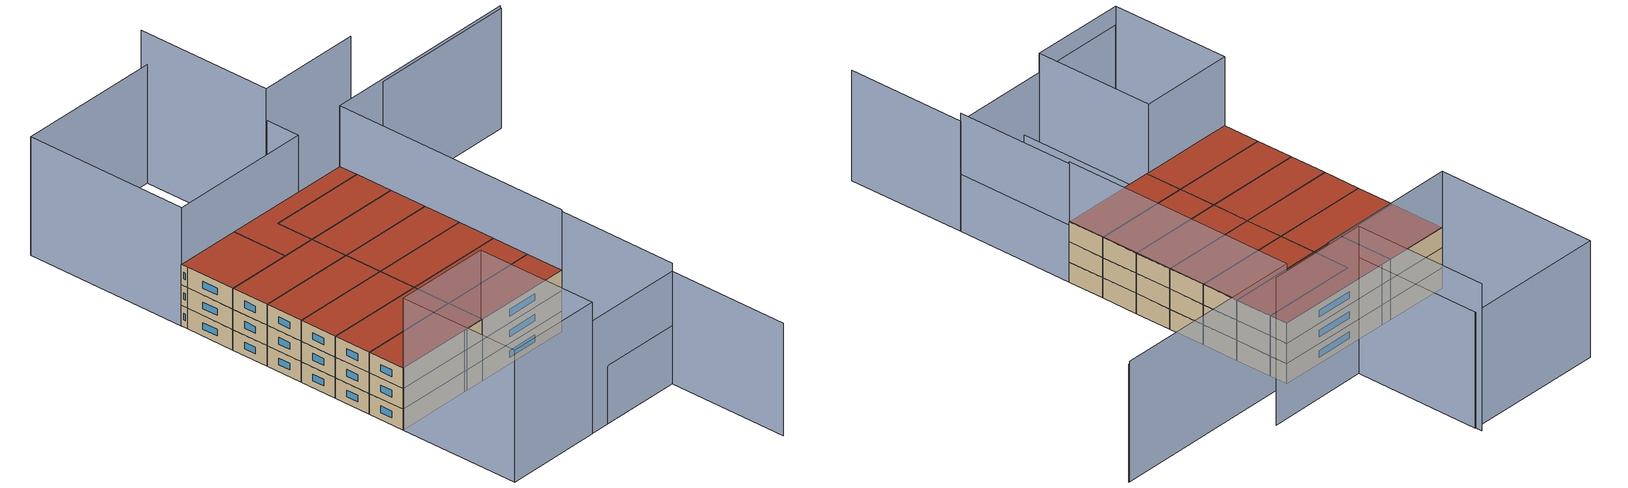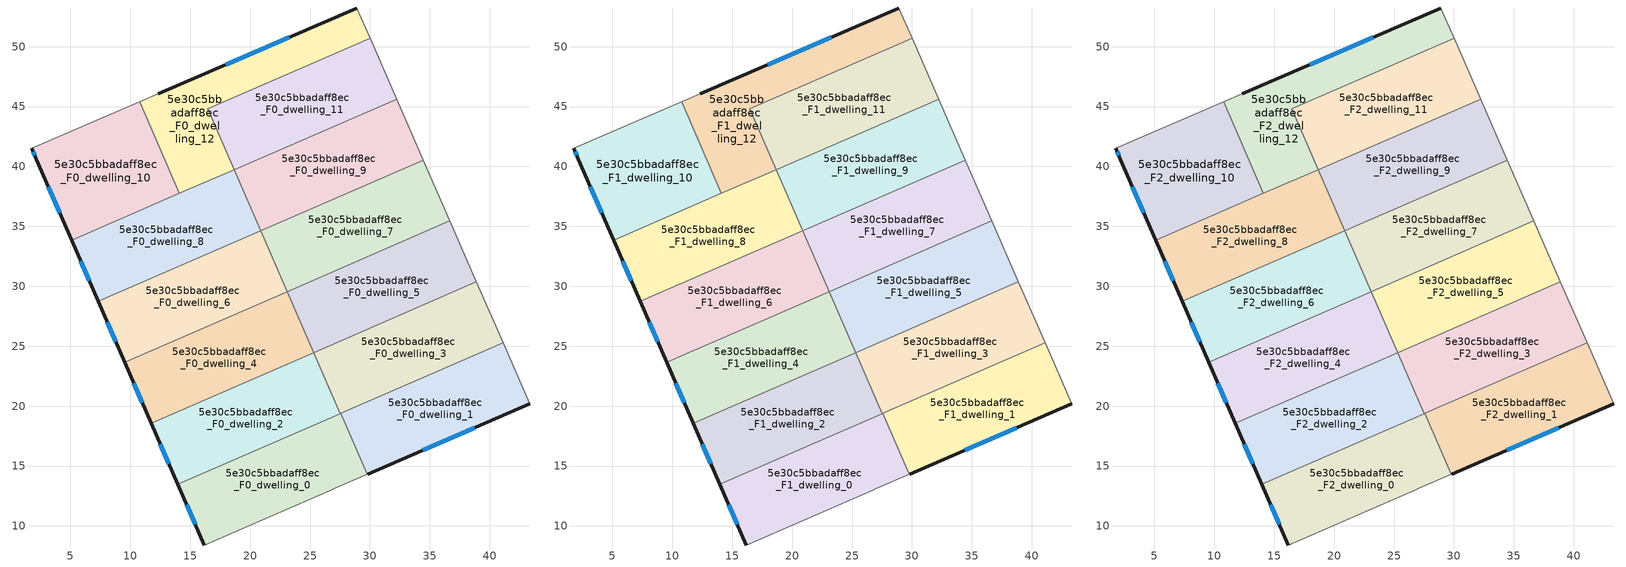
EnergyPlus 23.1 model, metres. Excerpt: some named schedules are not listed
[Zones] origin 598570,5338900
5e30c5bbadaff8ec_F0_dwelling_0
 floor ground (EU_floor_Construction): 27.56,19.39 29.78,14.31 27.05,13.13 26.74,13 16.16,8.41 13.95,13.48 z0
 wall outside (EU_wall_Construction): 13.95,13.48 16.16,8.41 z0:3
 wall adiabatic (EU_wall_Construction): 16.16,8.41 26.74,13 27.05,13.13 29.78,14.31 z0:3
 wall to 5e30c5bbadaff8ec_F0_dwelling_1 (EU_wall_Construction): 29.78,14.31 27.56,19.39 z0:3
 wall to 5e30c5bbadaff8ec_F0_dwelling_2 (EU_wall_Construction): 27.53,19.38 13.95,13.48 z0:3
 wall to 5e30c5bbadaff8ec_F0_dwelling_3 (EU_wall_Construction): 27.56,19.39 27.53,19.38 z0:3
 window (EU_Window_Construction): 14.7,11.75 15.41,10.13 z1.02:1.98
5e30c5bbadaff8ec_F0_dwelling_1
 floor ground (EU_floor_Construction): 41.11,25.29 43.34,20.18 29.8,14.32 29.78,14.31 27.56,19.39 z0
 wall outside (EU_wall_Construction): 29.8,14.32 43.34,20.18 z0:3
 wall adiabatic (EU_wall_Construction): 43.34,20.18 41.11,25.29 / 29.78,14.31 29.8,14.32 z0:3
 wall to 5e30c5bbadaff8ec_F0_dwelling_3 (EU_wall_Construction): 41.11,25.29 27.56,19.39 z0:3
 window (EU_Window_Construction): 34.41,16.31 38.73,18.19 z1.02:1.98
5e30c5bbadaff8ec_F0_dwelling_10
 floor ground (EU_floor_Construction): 10.78,45.39 14.11,37.75 5.1,33.83 2.16,40.6 1.78,41.54 z0
 wall outside (EU_wall_Construction): 1.78,41.54 2.16,40.6 5.1,33.83 z0:3
 wall adiabatic (EU_wall_Construction): 10.78,45.39 1.78,41.54 z0:3
 wall to 5e30c5bbadaff8ec_F0_dwelling_12 (EU_wall_Construction): 14.11,37.75 10.78,45.39 z0:3
 wall to 5e30c5bbadaff8ec_F0_dwelling_8 (EU_wall_Construction): 5.1,33.83 14.11,37.75 z0:3
 window (EU_Window_Construction): 3.16,38.3 4.1,36.14 / 1.91,41.22 2.03,40.92 z1.02:1.98
5e30c5bbadaff8ec_F0_dwelling_11
 floor ground (EU_floor_Construction): 30.01,50.72 32.23,45.63 18.67,39.73 16.45,44.82 z0
 wall to 5e30c5bbadaff8ec_F0_dwelling_12 (EU_wall_Construction): 30.01,50.72 16.45,44.82 18.67,39.73 z0:3
 wall adiabatic (EU_wall_Construction): 32.23,45.63 30.01,50.72 z0:3
 wall to 5e30c5bbadaff8ec_F0_dwelling_9 (EU_wall_Construction): 18.67,39.73 32.23,45.63 z0:3
5e30c5bbadaff8ec_F0_dwelling_12
 floor ground (EU_floor_Construction): 28.92,53.23 30.01,50.72 16.45,44.82 18.67,39.73 14.11,37.75 10.78,45.39 12.32,46.05 z0
 wall outside (EU_wall_Construction): 28.92,53.23 12.32,46.05 z0:3
 wall adiabatic (EU_wall_Construction): 30.01,50.72 28.92,53.23 / 12.32,46.05 10.78,45.39 z0:3
 wall to 5e30c5bbadaff8ec_F0_dwelling_8 (EU_wall_Construction): 14.11,37.75 18.67,39.73 z0:3
 window (EU_Window_Construction): 23.27,50.79 17.97,48.49 z1.02:1.98
5e30c5bbadaff8ec_F0_dwelling_2
 floor ground (EU_floor_Construction): 25.32,24.47 27.53,19.38 13.95,13.48 11.74,18.56 z0
 wall outside (EU_wall_Construction): 11.74,18.56 13.95,13.48 z0:3
 wall to 5e30c5bbadaff8ec_F0_dwelling_3 (EU_wall_Construction): 27.53,19.38 25.32,24.47 z0:3
 wall to 5e30c5bbadaff8ec_F0_dwelling_4 (EU_wall_Construction): 25.32,24.46 11.74,18.56 z0:3
 window (EU_Window_Construction): 12.5,16.83 13.2,15.21 z1.02:1.98
5e30c5bbadaff8ec_F0_dwelling_3
 floor ground (EU_floor_Construction): 38.89,30.37 41.11,25.29 27.53,19.38 25.32,24.47 z0
 wall adiabatic (EU_wall_Construction): 41.11,25.29 38.89,30.37 z0:3
 wall to 5e30c5bbadaff8ec_F0_dwelling_5 (EU_wall_Construction): 38.89,30.37 25.32,24.47 z0:3
5e30c5bbadaff8ec_F0_dwelling_4
 floor ground (EU_floor_Construction): 23.1,29.55 25.32,24.46 11.74,18.56 9.53,23.65 z0
 wall outside (EU_wall_Construction): 9.53,23.65 11.74,18.56 z0:3
 wall to 5e30c5bbadaff8ec_F0_dwelling_5 (EU_wall_Construction): 25.32,24.46 23.1,29.55 z0:3
 wall to 5e30c5bbadaff8ec_F0_dwelling_6 (EU_wall_Construction): 23.1,29.55 9.53,23.65 z0:3
 window (EU_Window_Construction): 10.28,21.92 10.99,20.29 z1.02:1.98
5e30c5bbadaff8ec_F0_dwelling_5
 floor ground (EU_floor_Construction): 36.67,35.45 38.89,30.37 25.32,24.46 23.1,29.55 z0
 wall adiabatic (EU_wall_Construction): 38.89,30.37 36.67,35.45 z0:3
 wall to 5e30c5bbadaff8ec_F0_dwelling_7 (EU_wall_Construction): 36.67,35.45 23.1,29.55 z0:3
5e30c5bbadaff8ec_F0_dwelling_6
 floor ground (EU_floor_Construction): 20.89,34.64 23.1,29.55 9.53,23.65 7.32,28.74 z0
 wall outside (EU_wall_Construction): 7.32,28.74 9.53,23.65 z0:3
 wall to 5e30c5bbadaff8ec_F0_dwelling_7 (EU_wall_Construction): 23.1,29.55 20.89,34.64 z0:3
 wall to 5e30c5bbadaff8ec_F0_dwelling_8 (EU_wall_Construction): 20.88,34.64 7.32,28.74 z0:3
 window (EU_Window_Construction): 8.07,27.01 8.78,25.38 z1.02:1.98
5e30c5bbadaff8ec_F0_dwelling_7
 floor ground (EU_floor_Construction): 34.45,40.54 36.67,35.45 23.1,29.55 20.89,34.64 z0
 wall adiabatic (EU_wall_Construction): 36.67,35.45 34.45,40.54 z0:3
 wall to 5e30c5bbadaff8ec_F0_dwelling_9 (EU_wall_Construction): 34.45,40.54 20.89,34.64 z0:3
5e30c5bbadaff8ec_F0_dwelling_8
 floor ground (EU_floor_Construction): 18.67,39.73 20.88,34.64 7.32,28.74 5.1,33.83 z0
 wall outside (EU_wall_Construction): 5.1,33.83 7.32,28.74 z0:3
 wall to 5e30c5bbadaff8ec_F0_dwelling_9 (EU_wall_Construction): 20.88,34.64 18.67,39.73 z0:3
 window (EU_Window_Construction): 5.86,32.1 6.56,30.47 z1.02:1.98
5e30c5bbadaff8ec_F0_dwelling_9
 floor ground (EU_floor_Construction): 32.23,45.63 34.45,40.54 20.88,34.64 18.67,39.73 z0
 wall adiabatic (EU_wall_Construction): 34.45,40.54 32.23,45.63 z0:3
5e30c5bbadaff8ec_F1_dwelling_0
 floor to 5e30c5bbadaff8ec_F0_dwelling_0 (EU_floor_Construction): 27.56,19.39 29.78,14.31 27.05,13.13 26.74,13 16.16,8.41 13.95,13.48 z3
 wall outside (EU_wall_Construction): 13.95,13.48 16.16,8.41 z3:6
 wall adiabatic (EU_wall_Construction): 16.16,8.41 26.74,13 27.05,13.13 29.78,14.31 z3:6
 wall to 5e30c5bbadaff8ec_F1_dwelling_1 (EU_wall_Construction): 29.78,14.31 27.56,19.39 z3:6
 wall to 5e30c5bbadaff8ec_F1_dwelling_2 (EU_wall_Construction): 27.53,19.38 13.95,13.48 z3:6
 wall to 5e30c5bbadaff8ec_F1_dwelling_3 (EU_wall_Construction): 27.56,19.39 27.53,19.38 z3:6
 window (EU_Window_Construction): 14.7,11.75 15.41,10.13 z4.02:4.98
5e30c5bbadaff8ec_F1_dwelling_1
 floor to 5e30c5bbadaff8ec_F0_dwelling_1 (EU_floor_Construction): 41.11,25.29 43.34,20.18 29.8,14.32 29.78,14.31 27.56,19.39 z3
 wall outside (EU_wall_Construction): 29.8,14.32 43.34,20.18 z3:6
 wall adiabatic (EU_wall_Construction): 43.34,20.18 41.11,25.29 / 29.78,14.31 29.8,14.32 z3:6
 wall to 5e30c5bbadaff8ec_F1_dwelling_3 (EU_wall_Construction): 41.11,25.29 27.56,19.39 z3:6
 window (EU_Window_Construction): 34.41,16.31 38.73,18.19 z4.02:4.98
5e30c5bbadaff8ec_F1_dwelling_10
 floor to 5e30c5bbadaff8ec_F0_dwelling_10 (EU_floor_Construction): 10.78,45.39 14.11,37.75 5.1,33.83 2.16,40.6 1.78,41.54 z3
 wall outside (EU_wall_Construction): 1.78,41.54 2.16,40.6 5.1,33.83 z3:6
 wall adiabatic (EU_wall_Construction): 10.78,45.39 1.78,41.54 z3:6
 wall to 5e30c5bbadaff8ec_F1_dwelling_12 (EU_wall_Construction): 14.11,37.75 10.78,45.39 z3:6
 wall to 5e30c5bbadaff8ec_F1_dwelling_8 (EU_wall_Construction): 5.1,33.83 14.11,37.75 z3:6
 window (EU_Window_Construction): 3.16,38.3 4.1,36.14 / 1.91,41.22 2.03,40.92 z4.02:4.98
5e30c5bbadaff8ec_F1_dwelling_11
 floor to 5e30c5bbadaff8ec_F0_dwelling_11 (EU_floor_Construction): 30.01,50.72 32.23,45.63 18.67,39.73 16.45,44.82 z3
 wall to 5e30c5bbadaff8ec_F1_dwelling_12 (EU_wall_Construction): 30.01,50.72 16.45,44.82 18.67,39.73 z3:6
 wall adiabatic (EU_wall_Construction): 32.23,45.63 30.01,50.72 z3:6
 wall to 5e30c5bbadaff8ec_F1_dwelling_9 (EU_wall_Construction): 18.67,39.73 32.23,45.63 z3:6
5e30c5bbadaff8ec_F1_dwelling_12
 floor to 5e30c5bbadaff8ec_F0_dwelling_12 (EU_floor_Construction): 28.92,53.23 30.01,50.72 16.45,44.82 18.67,39.73 14.11,37.75 10.78,45.39 12.32,46.05 z3
 wall outside (EU_wall_Construction): 28.92,53.23 12.32,46.05 z3:6
 wall adiabatic (EU_wall_Construction): 30.01,50.72 28.92,53.23 / 12.32,46.05 10.78,45.39 z3:6
 wall to 5e30c5bbadaff8ec_F1_dwelling_8 (EU_wall_Construction): 14.11,37.75 18.67,39.73 z3:6
 window (EU_Window_Construction): 23.27,50.79 17.97,48.49 z4.02:4.98
5e30c5bbadaff8ec_F1_dwelling_2
 floor to 5e30c5bbadaff8ec_F0_dwelling_2 (EU_floor_Construction): 25.32,24.47 27.53,19.38 13.95,13.48 11.74,18.56 z3
 wall outside (EU_wall_Construction): 11.74,18.56 13.95,13.48 z3:6
 wall to 5e30c5bbadaff8ec_F1_dwelling_3 (EU_wall_Construction): 27.53,19.38 25.32,24.47 z3:6
 wall to 5e30c5bbadaff8ec_F1_dwelling_4 (EU_wall_Construction): 25.32,24.46 11.74,18.56 z3:6
 window (EU_Window_Construction): 12.5,16.83 13.2,15.21 z4.02:4.98
5e30c5bbadaff8ec_F1_dwelling_3
 floor to 5e30c5bbadaff8ec_F0_dwelling_3 (EU_floor_Construction): 38.89,30.37 41.11,25.29 27.53,19.38 25.32,24.47 z3
 wall adiabatic (EU_wall_Construction): 41.11,25.29 38.89,30.37 z3:6
 wall to 5e30c5bbadaff8ec_F1_dwelling_5 (EU_wall_Construction): 38.89,30.37 25.32,24.47 z3:6
5e30c5bbadaff8ec_F1_dwelling_4
 floor to 5e30c5bbadaff8ec_F0_dwelling_4 (EU_floor_Construction): 23.1,29.55 25.32,24.46 11.74,18.56 9.53,23.65 z3
 wall outside (EU_wall_Construction): 9.53,23.65 11.74,18.56 z3:6
 wall to 5e30c5bbadaff8ec_F1_dwelling_5 (EU_wall_Construction): 25.32,24.46 23.1,29.55 z3:6
 wall to 5e30c5bbadaff8ec_F1_dwelling_6 (EU_wall_Construction): 23.1,29.55 9.53,23.65 z3:6
 window (EU_Window_Construction): 10.28,21.92 10.99,20.29 z4.02:4.98
5e30c5bbadaff8ec_F1_dwelling_5
 floor to 5e30c5bbadaff8ec_F0_dwelling_5 (EU_floor_Construction): 36.67,35.45 38.89,30.37 25.32,24.46 23.1,29.55 z3
 wall adiabatic (EU_wall_Construction): 38.89,30.37 36.67,35.45 z3:6
 wall to 5e30c5bbadaff8ec_F1_dwelling_7 (EU_wall_Construction): 36.67,35.45 23.1,29.55 z3:6
5e30c5bbadaff8ec_F1_dwelling_6
 floor to 5e30c5bbadaff8ec_F0_dwelling_6 (EU_floor_Construction): 20.89,34.64 23.1,29.55 9.53,23.65 7.32,28.74 z3
 wall outside (EU_wall_Construction): 7.32,28.74 9.53,23.65 z3:6
 wall to 5e30c5bbadaff8ec_F1_dwelling_7 (EU_wall_Construction): 23.1,29.55 20.89,34.64 z3:6
 wall to 5e30c5bbadaff8ec_F1_dwelling_8 (EU_wall_Construction): 20.88,34.64 7.32,28.74 z3:6
 window (EU_Window_Construction): 8.07,27.01 8.78,25.38 z4.02:4.98
5e30c5bbadaff8ec_F1_dwelling_7
 floor to 5e30c5bbadaff8ec_F0_dwelling_7 (EU_floor_Construction): 34.45,40.54 36.67,35.45 23.1,29.55 20.89,34.64 z3
 wall adiabatic (EU_wall_Construction): 36.67,35.45 34.45,40.54 z3:6
 wall to 5e30c5bbadaff8ec_F1_dwelling_9 (EU_wall_Construction): 34.45,40.54 20.89,34.64 z3:6
5e30c5bbadaff8ec_F1_dwelling_8
 floor to 5e30c5bbadaff8ec_F0_dwelling_8 (EU_floor_Construction): 18.67,39.73 20.88,34.64 7.32,28.74 5.1,33.83 z3
 wall outside (EU_wall_Construction): 5.1,33.83 7.32,28.74 z3:6
 wall to 5e30c5bbadaff8ec_F1_dwelling_9 (EU_wall_Construction): 20.88,34.64 18.67,39.73 z3:6
 window (EU_Window_Construction): 5.86,32.1 6.56,30.47 z4.02:4.98
5e30c5bbadaff8ec_F1_dwelling_9
 floor to 5e30c5bbadaff8ec_F0_dwelling_9 (EU_floor_Construction): 32.23,45.63 34.45,40.54 20.88,34.64 18.67,39.73 z3
 wall adiabatic (EU_wall_Construction): 34.45,40.54 32.23,45.63 z3:6
5e30c5bbadaff8ec_F2_dwelling_0
 floor to 5e30c5bbadaff8ec_F1_dwelling_0 (EU_floor_Construction): 27.56,19.39 29.78,14.31 27.05,13.13 26.74,13 16.16,8.41 13.95,13.48 z6
 wall outside (EU_wall_Construction): 13.95,13.48 16.16,8.41 z6:9
 wall adiabatic (EU_wall_Construction): 16.16,8.41 26.74,13 27.05,13.13 29.78,14.31 z6:9
 wall to 5e30c5bbadaff8ec_F2_dwelling_1 (EU_wall_Construction): 29.78,14.31 27.56,19.39 z6:9
 wall to 5e30c5bbadaff8ec_F2_dwelling_2 (EU_wall_Construction): 27.53,19.38 13.95,13.48 z6:9
 wall to 5e30c5bbadaff8ec_F2_dwelling_3 (EU_wall_Construction): 27.56,19.39 27.53,19.38 z6:9
 window (EU_Window_Construction): 14.7,11.75 15.41,10.13 z7.02:7.98
 roof outside (EU_roof_Construction): 27.05,13.13 29.78,14.31 27.56,19.39 13.95,13.48 16.16,8.41 26.74,13 z9
5e30c5bbadaff8ec_F2_dwelling_1
 floor to 5e30c5bbadaff8ec_F1_dwelling_1 (EU_floor_Construction): 41.11,25.29 43.34,20.18 29.8,14.32 29.78,14.31 27.56,19.39 z6
 wall outside (EU_wall_Construction): 29.8,14.32 43.34,20.18 z6:9
 wall adiabatic (EU_wall_Construction): 43.34,20.18 41.11,25.29 / 29.78,14.31 29.8,14.32 z6:9
 wall to 5e30c5bbadaff8ec_F2_dwelling_3 (EU_wall_Construction): 41.11,25.29 27.56,19.39 z6:9
 window (EU_Window_Construction): 34.41,16.31 38.73,18.19 z7.02:7.98
 roof outside (EU_roof_Construction): 43.34,20.18 41.11,25.29 27.56,19.39 29.78,14.31 29.8,14.32 z9
5e30c5bbadaff8ec_F2_dwelling_10
 floor to 5e30c5bbadaff8ec_F1_dwelling_10 (EU_floor_Construction): 10.78,45.39 14.11,37.75 5.1,33.83 2.16,40.6 1.78,41.54 z6
 wall outside (EU_wall_Construction): 1.78,41.54 2.16,40.6 5.1,33.83 z6:9
 wall adiabatic (EU_wall_Construction): 10.78,45.39 1.78,41.54 z6:9
 wall to 5e30c5bbadaff8ec_F2_dwelling_12 (EU_wall_Construction): 14.11,37.75 10.78,45.39 z6:9
 wall to 5e30c5bbadaff8ec_F2_dwelling_8 (EU_wall_Construction): 5.1,33.83 14.11,37.75 z6:9
 window (EU_Window_Construction): 3.16,38.3 4.1,36.14 / 1.91,41.22 2.03,40.92 z7.02:7.98
 roof outside (EU_roof_Construction): 14.11,37.75 10.78,45.39 1.78,41.54 2.16,40.6 5.1,33.83 z9
5e30c5bbadaff8ec_F2_dwelling_11
 floor to 5e30c5bbadaff8ec_F1_dwelling_11 (EU_floor_Construction): 30.01,50.72 32.23,45.63 18.67,39.73 16.45,44.82 z6
 wall to 5e30c5bbadaff8ec_F2_dwelling_12 (EU_wall_Construction): 30.01,50.72 16.45,44.82 18.67,39.73 z6:9
 wall adiabatic (EU_wall_Construction): 32.23,45.63 30.01,50.72 z6:9
 wall to 5e30c5bbadaff8ec_F2_dwelling_9 (EU_wall_Construction): 18.67,39.73 32.23,45.63 z6:9
 roof outside (EU_roof_Construction): 32.23,45.63 30.01,50.72 16.45,44.82 18.67,39.73 z9
5e30c5bbadaff8ec_F2_dwelling_12
 floor to 5e30c5bbadaff8ec_F1_dwelling_12 (EU_floor_Construction): 28.92,53.23 30.01,50.72 16.45,44.82 18.67,39.73 14.11,37.75 10.78,45.39 12.32,46.05 z6
 wall outside (EU_wall_Construction): 28.92,53.23 12.32,46.05 z6:9
 wall adiabatic (EU_wall_Construction): 30.01,50.72 28.92,53.23 / 12.32,46.05 10.78,45.39 z6:9
 wall to 5e30c5bbadaff8ec_F2_dwelling_8 (EU_wall_Construction): 14.11,37.75 18.67,39.73 z6:9
 window (EU_Window_Construction): 23.27,50.79 17.97,48.49 z7.02:7.98
 roof outside (EU_roof_Construction): 18.67,39.73 16.45,44.82 30.01,50.72 28.92,53.23 12.32,46.05 10.78,45.39 14.11,37.75 z9
5e30c5bbadaff8ec_F2_dwelling_2
 floor to 5e30c5bbadaff8ec_F1_dwelling_2 (EU_floor_Construction): 25.32,24.47 27.53,19.38 13.95,13.48 11.74,18.56 z6
 wall outside (EU_wall_Construction): 11.74,18.56 13.95,13.48 z6:9
 wall to 5e30c5bbadaff8ec_F2_dwelling_3 (EU_wall_Construction): 27.53,19.38 25.32,24.47 z6:9
 wall to 5e30c5bbadaff8ec_F2_dwelling_4 (EU_wall_Construction): 25.32,24.46 11.74,18.56 z6:9
 window (EU_Window_Construction): 12.5,16.83 13.2,15.21 z7.02:7.98
 roof outside (EU_roof_Construction): 27.53,19.38 25.32,24.47 11.74,18.56 13.95,13.48 z9
5e30c5bbadaff8ec_F2_dwelling_3
 floor to 5e30c5bbadaff8ec_F1_dwelling_3 (EU_floor_Construction): 38.89,30.37 41.11,25.29 27.53,19.38 25.32,24.47 z6
 wall adiabatic (EU_wall_Construction): 41.11,25.29 38.89,30.37 z6:9
 wall to 5e30c5bbadaff8ec_F2_dwelling_5 (EU_wall_Construction): 38.89,30.37 25.32,24.47 z6:9
 roof outside (EU_roof_Construction): 41.11,25.29 38.89,30.37 25.32,24.47 27.53,19.38 z9
5e30c5bbadaff8ec_F2_dwelling_4
 floor to 5e30c5bbadaff8ec_F1_dwelling_4 (EU_floor_Construction): 23.1,29.55 25.32,24.46 11.74,18.56 9.53,23.65 z6
 wall outside (EU_wall_Construction): 9.53,23.65 11.74,18.56 z6:9
 wall to 5e30c5bbadaff8ec_F2_dwelling_5 (EU_wall_Construction): 25.32,24.46 23.1,29.55 z6:9
 wall to 5e30c5bbadaff8ec_F2_dwelling_6 (EU_wall_Construction): 23.1,29.55 9.53,23.65 z6:9
 window (EU_Window_Construction): 10.28,21.92 10.99,20.29 z7.02:7.98
 roof outside (EU_roof_Construction): 25.32,24.46 23.1,29.55 9.53,23.65 11.74,18.56 z9
5e30c5bbadaff8ec_F2_dwelling_5
 floor to 5e30c5bbadaff8ec_F1_dwelling_5 (EU_floor_Construction): 36.67,35.45 38.89,30.37 25.32,24.46 23.1,29.55 z6
 wall adiabatic (EU_wall_Construction): 38.89,30.37 36.67,35.45 z6:9
 wall to 5e30c5bbadaff8ec_F2_dwelling_7 (EU_wall_Construction): 36.67,35.45 23.1,29.55 z6:9
 roof outside (EU_roof_Construction): 38.89,30.37 36.67,35.45 23.1,29.55 25.32,24.46 z9
5e30c5bbadaff8ec_F2_dwelling_6
 floor to 5e30c5bbadaff8ec_F1_dwelling_6 (EU_floor_Construction): 20.89,34.64 23.1,29.55 9.53,23.65 7.32,28.74 z6
 wall outside (EU_wall_Construction): 7.32,28.74 9.53,23.65 z6:9
 wall to 5e30c5bbadaff8ec_F2_dwelling_7 (EU_wall_Construction): 23.1,29.55 20.89,34.64 z6:9
 wall to 5e30c5bbadaff8ec_F2_dwelling_8 (EU_wall_Construction): 20.88,34.64 7.32,28.74 z6:9
 window (EU_Window_Construction): 8.07,27.01 8.78,25.38 z7.02:7.98
 roof outside (EU_roof_Construction): 23.1,29.55 20.89,34.64 7.32,28.74 9.53,23.65 z9
5e30c5bbadaff8ec_F2_dwelling_7
 floor to 5e30c5bbadaff8ec_F1_dwelling_7 (EU_floor_Construction): 34.45,40.54 36.67,35.45 23.1,29.55 20.89,34.64 z6
 wall adiabatic (EU_wall_Construction): 36.67,35.45 34.45,40.54 z6:9
 wall to 5e30c5bbadaff8ec_F2_dwelling_9 (EU_wall_Construction): 34.45,40.54 20.89,34.64 z6:9
 roof outside (EU_roof_Construction): 36.67,35.45 34.45,40.54 20.89,34.64 23.1,29.55 z9
5e30c5bbadaff8ec_F2_dwelling_8
 floor to 5e30c5bbadaff8ec_F1_dwelling_8 (EU_floor_Construction): 18.67,39.73 20.88,34.64 7.32,28.74 5.1,33.83 z6
 wall outside (EU_wall_Construction): 5.1,33.83 7.32,28.74 z6:9
 wall to 5e30c5bbadaff8ec_F2_dwelling_9 (EU_wall_Construction): 20.88,34.64 18.67,39.73 z6:9
 window (EU_Window_Construction): 5.86,32.1 6.56,30.47 z7.02:7.98
 roof outside (EU_roof_Construction): 20.88,34.64 18.67,39.73 5.1,33.83 7.32,28.74 z9
5e30c5bbadaff8ec_F2_dwelling_9
 floor to 5e30c5bbadaff8ec_F1_dwelling_9 (EU_floor_Construction): 32.23,45.63 34.45,40.54 20.88,34.64 18.67,39.73 z6
 wall adiabatic (EU_wall_Construction): 34.45,40.54 32.23,45.63 z6:9
 roof outside (EU_roof_Construction): 34.45,40.54 32.23,45.63 18.67,39.73 20.88,34.64 z9
shading: 23.45,-8.11 50.54,3.69 / 50.54,3.69 57.75,-12.85 z0:16.4; 23.4,-8.16 16.16,8.41 / 16.16,8.41 29.51,14.25 / 29.51,14.25 36.75,-2.32 / 36.75,-2.32 23.4,-8.16 z0:19.2; 50.55,3.66 39.47,-1.15 / 39.47,-1.15 32.29,15.4 / 32.29,15.4 43.36,20.2 / 43.36,20.2 50.55,3.66 z0:8.5; 50.54,3.65 43.34,20.18 z0:17.6; 43.31,20.14 28.92,53.23 / 28.92,53.23 56.45,65.2 z0:17.9; 1.74,41.46 -8.02,63.99 / -8.02,63.99 12.04,72.69 / 12.04,72.69 21.81,50.15 / 21.81,50.15 1.74,41.46 z0:17.3; 34.26,61.25 19.74,54.92 / 19.74,54.92 11.6,73.57 z0:21.9; 56.61,65.24 36.36,56.41 z0:17.5
[Building]
EU S2 Campaign: North Axis=0; Terrain=City; Solar Distribution=FullExterior
[Site:Location]
Vienna: Latitude=48; Longitude=16.5; Time Zone=1; Elevation=183
[SizingPeriod:WeatherFileDays]
AnnualSizingPeriod: Begin Month=1; Begin Day of Month=1; End Month=12; End Day of Month=31; Day of Week for Start Day=Monday; Use Weather File Daylight Saving Period=No; Use Weather File Rain and Snow Indicators=No
[MATERIAL]
EU_InternalMass_Material: Roughness=MediumRough; Thickness=0.1; Conductivity=1; Density=1800; Specific Heat=900; Thermal Absorptance=0.9; Solar Absorptance=0.7; Visible Absorptance=0.7
[MATERIAL:NOMASS] Roughness=MediumRough; Thermal Absorptance=0.9; Solar Absorptance=0.7; Visible Absorptance=0.7
Name | Thermal Resistance
EU_wall_NoMass | 0.942466
EU_roof_NoMass | 0.551687
EU_floor_NoMass | 0.66527
[WINDOWMATERIAL:SIMPLEGLAZINGSYSTEM]
EU_Window_SimpleGlazing: UFactor=2.03367; Solar Heat Gain Coefficient=0.65; Visible Transmittance=0.65
[CONSTRUCTION]
EU_wall_Construction: EU_wall_NoMass
EU_roof_Construction: EU_roof_NoMass
EU_floor_Construction: EU_floor_NoMass
EU_Window_Construction: EU_Window_SimpleGlazing
EU_InternalMass_Construction: EU_InternalMass_Material
[ZONE] Type=1; Multiplier=1; Ceiling Height=autocalculate; Floor Area=autocalculate; Part of Total Floor Area=Yes
Name | Volume
5e30c5bbadaff8ec_F0_dwelling_0; 5e30c5bbadaff8ec_F1_dwelling_0; 5e30c5bbadaff8ec_F2_dwelling_0 | 246.381
5e30c5bbadaff8ec_F0_dwelling_1; 5e30c5bbadaff8ec_F1_dwelling_1; 5e30c5bbadaff8ec_F2_dwelling_1 | 246.375
5e30c5bbadaff8ec_F0_dwelling_10; 5e30c5bbadaff8ec_F1_dwelling_10; 5e30c5bbadaff8ec_F2_dwelling_10; 5e30c5bbadaff8ec_F0_dwelling_11; 5e30c5bbadaff8ec_F1_dwelling_11; 5e30c5bbadaff8ec_F2_dwelling_11 | 246.351
5e30c5bbadaff8ec_F0_dwelling_12; 5e30c5bbadaff8ec_F1_dwelling_12; 5e30c5bbadaff8ec_F2_dwelling_12 | 246.34
5e30c5bbadaff8ec_F0_dwelling_2; 5e30c5bbadaff8ec_F1_dwelling_2; 5e30c5bbadaff8ec_F2_dwelling_2 | 246.337
5e30c5bbadaff8ec_F0_dwelling_3; 5e30c5bbadaff8ec_F1_dwelling_3; 5e30c5bbadaff8ec_F2_dwelling_3 | 246.366
5e30c5bbadaff8ec_F0_dwelling_4; 5e30c5bbadaff8ec_F1_dwelling_4; 5e30c5bbadaff8ec_F2_dwelling_4 | 246.361
5e30c5bbadaff8ec_F0_dwelling_5; 5e30c5bbadaff8ec_F1_dwelling_5; 5e30c5bbadaff8ec_F2_dwelling_5 | 246.349
5e30c5bbadaff8ec_F0_dwelling_6; 5e30c5bbadaff8ec_F1_dwelling_6; 5e30c5bbadaff8ec_F2_dwelling_6; 5e30c5bbadaff8ec_F0_dwelling_9; 5e30c5bbadaff8ec_F1_dwelling_9; 5e30c5bbadaff8ec_F2_dwelling_9 | 246.368
5e30c5bbadaff8ec_F0_dwelling_7; 5e30c5bbadaff8ec_F1_dwelling_7; 5e30c5bbadaff8ec_F2_dwelling_7 | 246.397
5e30c5bbadaff8ec_F0_dwelling_8; 5e30c5bbadaff8ec_F1_dwelling_8; 5e30c5bbadaff8ec_F2_dwelling_8 | 246.357
[INTERNALMASS] Construction=EU_InternalMass_Construction
Name | Zone or ZoneList | Surface Area
5e30c5bbadaff8ec_F0_dwelling_0_EU_InternalMass | 5e30c5bbadaff8ec_F0_dwelling_0 | 82.1274
5e30c5bbadaff8ec_F0_dwelling_1_EU_InternalMass | 5e30c5bbadaff8ec_F0_dwelling_1 | 82.1252
5e30c5bbadaff8ec_F0_dwelling_2_EU_InternalMass | 5e30c5bbadaff8ec_F0_dwelling_2 | 82.1117
5e30c5bbadaff8ec_F0_dwelling_3_EU_InternalMass | 5e30c5bbadaff8ec_F0_dwelling_3 | 82.1206
5e30c5bbadaff8ec_F0_dwelling_4_EU_InternalMass | 5e30c5bbadaff8ec_F0_dwelling_4 | 82.1193
5e30c5bbadaff8ec_F0_dwelling_5_EU_InternalMass | 5e30c5bbadaff8ec_F0_dwelling_5 | 82.1149
5e30c5bbadaff8ec_F0_dwelling_6_EU_InternalMass | 5e30c5bbadaff8ec_F0_dwelling_6 | 82.1216
5e30c5bbadaff8ec_F0_dwelling_7_EU_InternalMass | 5e30c5bbadaff8ec_F0_dwelling_7 | 82.1331
5e30c5bbadaff8ec_F0_dwelling_8_EU_InternalMass | 5e30c5bbadaff8ec_F0_dwelling_8 | 82.1183
5e30c5bbadaff8ec_F0_dwelling_9_EU_InternalMass | 5e30c5bbadaff8ec_F0_dwelling_9 | 82.1218
5e30c5bbadaff8ec_F0_dwelling_10_EU_InternalMass | 5e30c5bbadaff8ec_F0_dwelling_10 | 82.1158
5e30c5bbadaff8ec_F0_dwelling_11_EU_InternalMass | 5e30c5bbadaff8ec_F0_dwelling_11 | 82.1183
5e30c5bbadaff8ec_F0_dwelling_12_EU_InternalMass | 5e30c5bbadaff8ec_F0_dwelling_12 | 82.1138
5e30c5bbadaff8ec_F1_dwelling_0_EU_InternalMass | 5e30c5bbadaff8ec_F1_dwelling_0 | 82.1274
5e30c5bbadaff8ec_F1_dwelling_1_EU_InternalMass | 5e30c5bbadaff8ec_F1_dwelling_1 | 82.1252
5e30c5bbadaff8ec_F1_dwelling_2_EU_InternalMass | 5e30c5bbadaff8ec_F1_dwelling_2 | 82.1117
5e30c5bbadaff8ec_F1_dwelling_3_EU_InternalMass | 5e30c5bbadaff8ec_F1_dwelling_3 | 82.1206
5e30c5bbadaff8ec_F1_dwelling_4_EU_InternalMass | 5e30c5bbadaff8ec_F1_dwelling_4 | 82.1193
5e30c5bbadaff8ec_F1_dwelling_5_EU_InternalMass | 5e30c5bbadaff8ec_F1_dwelling_5 | 82.1149
5e30c5bbadaff8ec_F1_dwelling_6_EU_InternalMass | 5e30c5bbadaff8ec_F1_dwelling_6 | 82.1216
5e30c5bbadaff8ec_F1_dwelling_7_EU_InternalMass | 5e30c5bbadaff8ec_F1_dwelling_7 | 82.1331
5e30c5bbadaff8ec_F1_dwelling_8_EU_InternalMass | 5e30c5bbadaff8ec_F1_dwelling_8 | 82.1183
5e30c5bbadaff8ec_F1_dwelling_9_EU_InternalMass | 5e30c5bbadaff8ec_F1_dwelling_9 | 82.1218
5e30c5bbadaff8ec_F1_dwelling_10_EU_InternalMass | 5e30c5bbadaff8ec_F1_dwelling_10 | 82.1158
5e30c5bbadaff8ec_F1_dwelling_11_EU_InternalMass | 5e30c5bbadaff8ec_F1_dwelling_11 | 82.1183
5e30c5bbadaff8ec_F1_dwelling_12_EU_InternalMass | 5e30c5bbadaff8ec_F1_dwelling_12 | 82.1138
5e30c5bbadaff8ec_F2_dwelling_0_EU_InternalMass | 5e30c5bbadaff8ec_F2_dwelling_0 | 82.1274
5e30c5bbadaff8ec_F2_dwelling_1_EU_InternalMass | 5e30c5bbadaff8ec_F2_dwelling_1 | 82.1252
5e30c5bbadaff8ec_F2_dwelling_2_EU_InternalMass | 5e30c5bbadaff8ec_F2_dwelling_2 | 82.1117
5e30c5bbadaff8ec_F2_dwelling_3_EU_InternalMass | 5e30c5bbadaff8ec_F2_dwelling_3 | 82.1206
5e30c5bbadaff8ec_F2_dwelling_4_EU_InternalMass | 5e30c5bbadaff8ec_F2_dwelling_4 | 82.1193
5e30c5bbadaff8ec_F2_dwelling_5_EU_InternalMass | 5e30c5bbadaff8ec_F2_dwelling_5 | 82.1149
5e30c5bbadaff8ec_F2_dwelling_6_EU_InternalMass | 5e30c5bbadaff8ec_F2_dwelling_6 | 82.1216
5e30c5bbadaff8ec_F2_dwelling_7_EU_InternalMass | 5e30c5bbadaff8ec_F2_dwelling_7 | 82.1331
5e30c5bbadaff8ec_F2_dwelling_8_EU_InternalMass | 5e30c5bbadaff8ec_F2_dwelling_8 | 82.1183
5e30c5bbadaff8ec_F2_dwelling_9_EU_InternalMass | 5e30c5bbadaff8ec_F2_dwelling_9 | 82.1218
5e30c5bbadaff8ec_F2_dwelling_10_EU_InternalMass | 5e30c5bbadaff8ec_F2_dwelling_10 | 82.1158
5e30c5bbadaff8ec_F2_dwelling_11_EU_InternalMass | 5e30c5bbadaff8ec_F2_dwelling_11 | 82.1183
5e30c5bbadaff8ec_F2_dwelling_12_EU_InternalMass | 5e30c5bbadaff8ec_F2_dwelling_12 | 82.1138
[OTHEREQUIPMENT] Fuel Type=Electricity; Design Level Calculation Method=Watts/Area; Power per Zone Floor Area=1; Fraction Latent=0; Fraction Radiant=0; Fraction Lost=0; Carbon Dioxide Generation Rate=0; EndUse Subcategory=EU_Step8_InternalGains
Name | Zone or ZoneList or Space or SpaceList | Schedule
EU_Step8_InternalGain_5e30c5bbadaff8ec_F0_dwelling_0_f000 | 5e30c5bbadaff8ec_F0_dwelling_0 | EU_Step8_GainSchedule_5e30c5bbadaff8ec_F0_dwelling_0_f000
EU_Step8_InternalGain_5e30c5bbadaff8ec_F0_dwelling_1_f000 | 5e30c5bbadaff8ec_F0_dwelling_1 | EU_Step8_GainSchedule_5e30c5bbadaff8ec_F0_dwelling_1_f000
EU_Step8_InternalGain_5e30c5bbadaff8ec_F0_dwelling_2_f000 | 5e30c5bbadaff8ec_F0_dwelling_2 | EU_Step8_GainSchedule_5e30c5bbadaff8ec_F0_dwelling_2_f000
EU_Step8_InternalGain_5e30c5bbadaff8ec_F0_dwelling_3_f000 | 5e30c5bbadaff8ec_F0_dwelling_3 | EU_Step8_GainSchedule_5e30c5bbadaff8ec_F0_dwelling_3_f000
EU_Step8_InternalGain_5e30c5bbadaff8ec_F0_dwelling_4_f000 | 5e30c5bbadaff8ec_F0_dwelling_4 | EU_Step8_GainSchedule_5e30c5bbadaff8ec_F0_dwelling_4_f000
EU_Step8_InternalGain_5e30c5bbadaff8ec_F0_dwelling_5_f000 | 5e30c5bbadaff8ec_F0_dwelling_5 | EU_Step8_GainSchedule_5e30c5bbadaff8ec_F0_dwelling_5_f000
EU_Step8_InternalGain_5e30c5bbadaff8ec_F0_dwelling_6_f000 | 5e30c5bbadaff8ec_F0_dwelling_6 | EU_Step8_GainSchedule_5e30c5bbadaff8ec_F0_dwelling_6_f000
EU_Step8_InternalGain_5e30c5bbadaff8ec_F0_dwelling_7_f000 | 5e30c5bbadaff8ec_F0_dwelling_7 | EU_Step8_GainSchedule_5e30c5bbadaff8ec_F0_dwelling_7_f000
EU_Step8_InternalGain_5e30c5bbadaff8ec_F0_dwelling_8_f000 | 5e30c5bbadaff8ec_F0_dwelling_8 | EU_Step8_GainSchedule_5e30c5bbadaff8ec_F0_dwelling_8_f000
EU_Step8_InternalGain_5e30c5bbadaff8ec_F0_dwelling_9_f000 | 5e30c5bbadaff8ec_F0_dwelling_9 | EU_Step8_GainSchedule_5e30c5bbadaff8ec_F0_dwelling_9_f000
EU_Step8_InternalGain_5e30c5bbadaff8ec_F0_dwelling_10_f000 | 5e30c5bbadaff8ec_F0_dwelling_10 | EU_Step8_GainSchedule_5e30c5bbadaff8ec_F0_dwelling_10_f000
EU_Step8_InternalGain_5e30c5bbadaff8ec_F0_dwelling_11_f000 | 5e30c5bbadaff8ec_F0_dwelling_11 | EU_Step8_GainSchedule_5e30c5bbadaff8ec_F0_dwelling_11_f000
EU_Step8_InternalGain_5e30c5bbadaff8ec_F0_dwelling_12_f000 | 5e30c5bbadaff8ec_F0_dwelling_12 | EU_Step8_GainSchedule_5e30c5bbadaff8ec_F0_dwelling_12_f000
EU_Step8_InternalGain_5e30c5bbadaff8ec_F1_dwelling_0_f000 | 5e30c5bbadaff8ec_F1_dwelling_0 | EU_Step8_GainSchedule_5e30c5bbadaff8ec_F1_dwelling_0_f000
EU_Step8_InternalGain_5e30c5bbadaff8ec_F1_dwelling_1_f000 | 5e30c5bbadaff8ec_F1_dwelling_1 | EU_Step8_GainSchedule_5e30c5bbadaff8ec_F1_dwelling_1_f000
EU_Step8_InternalGain_5e30c5bbadaff8ec_F1_dwelling_2_f000 | 5e30c5bbadaff8ec_F1_dwelling_2 | EU_Step8_GainSchedule_5e30c5bbadaff8ec_F1_dwelling_2_f000
EU_Step8_InternalGain_5e30c5bbadaff8ec_F1_dwelling_3_f000 | 5e30c5bbadaff8ec_F1_dwelling_3 | EU_Step8_GainSchedule_5e30c5bbadaff8ec_F1_dwelling_3_f000
EU_Step8_InternalGain_5e30c5bbadaff8ec_F1_dwelling_4_f000 | 5e30c5bbadaff8ec_F1_dwelling_4 | EU_Step8_GainSchedule_5e30c5bbadaff8ec_F1_dwelling_4_f000
EU_Step8_InternalGain_5e30c5bbadaff8ec_F1_dwelling_5_f000 | 5e30c5bbadaff8ec_F1_dwelling_5 | EU_Step8_GainSchedule_5e30c5bbadaff8ec_F1_dwelling_5_f000
EU_Step8_InternalGain_5e30c5bbadaff8ec_F1_dwelling_6_f000 | 5e30c5bbadaff8ec_F1_dwelling_6 | EU_Step8_GainSchedule_5e30c5bbadaff8ec_F1_dwelling_6_f000
EU_Step8_InternalGain_5e30c5bbadaff8ec_F1_dwelling_7_f000 | 5e30c5bbadaff8ec_F1_dwelling_7 | EU_Step8_GainSchedule_5e30c5bbadaff8ec_F1_dwelling_7_f000
EU_Step8_InternalGain_5e30c5bbadaff8ec_F1_dwelling_8_f000 | 5e30c5bbadaff8ec_F1_dwelling_8 | EU_Step8_GainSchedule_5e30c5bbadaff8ec_F1_dwelling_8_f000
EU_Step8_InternalGain_5e30c5bbadaff8ec_F1_dwelling_9_f000 | 5e30c5bbadaff8ec_F1_dwelling_9 | EU_Step8_GainSchedule_5e30c5bbadaff8ec_F1_dwelling_9_f000
EU_Step8_InternalGain_5e30c5bbadaff8ec_F1_dwelling_10_f000 | 5e30c5bbadaff8ec_F1_dwelling_10 | EU_Step8_GainSchedule_5e30c5bbadaff8ec_F1_dwelling_10_f000
EU_Step8_InternalGain_5e30c5bbadaff8ec_F1_dwelling_11_f000 | 5e30c5bbadaff8ec_F1_dwelling_11 | EU_Step8_GainSchedule_5e30c5bbadaff8ec_F1_dwelling_11_f000
EU_Step8_InternalGain_5e30c5bbadaff8ec_F1_dwelling_12_f000 | 5e30c5bbadaff8ec_F1_dwelling_12 | EU_Step8_GainSchedule_5e30c5bbadaff8ec_F1_dwelling_12_f000
EU_Step8_InternalGain_5e30c5bbadaff8ec_F2_dwelling_0_f000 | 5e30c5bbadaff8ec_F2_dwelling_0 | EU_Step8_GainSchedule_5e30c5bbadaff8ec_F2_dwelling_0_f000
EU_Step8_InternalGain_5e30c5bbadaff8ec_F2_dwelling_1_f000 | 5e30c5bbadaff8ec_F2_dwelling_1 | EU_Step8_GainSchedule_5e30c5bbadaff8ec_F2_dwelling_1_f000
EU_Step8_InternalGain_5e30c5bbadaff8ec_F2_dwelling_2_f000 | 5e30c5bbadaff8ec_F2_dwelling_2 | EU_Step8_GainSchedule_5e30c5bbadaff8ec_F2_dwelling_2_f000
EU_Step8_InternalGain_5e30c5bbadaff8ec_F2_dwelling_3_f000 | 5e30c5bbadaff8ec_F2_dwelling_3 | EU_Step8_GainSchedule_5e30c5bbadaff8ec_F2_dwelling_3_f000
EU_Step8_InternalGain_5e30c5bbadaff8ec_F2_dwelling_4_f000 | 5e30c5bbadaff8ec_F2_dwelling_4 | EU_Step8_GainSchedule_5e30c5bbadaff8ec_F2_dwelling_4_f000
EU_Step8_InternalGain_5e30c5bbadaff8ec_F2_dwelling_5_f000 | 5e30c5bbadaff8ec_F2_dwelling_5 | EU_Step8_GainSchedule_5e30c5bbadaff8ec_F2_dwelling_5_f000
EU_Step8_InternalGain_5e30c5bbadaff8ec_F2_dwelling_6_f000 | 5e30c5bbadaff8ec_F2_dwelling_6 | EU_Step8_GainSchedule_5e30c5bbadaff8ec_F2_dwelling_6_f000
EU_Step8_InternalGain_5e30c5bbadaff8ec_F2_dwelling_7_f000 | 5e30c5bbadaff8ec_F2_dwelling_7 | EU_Step8_GainSchedule_5e30c5bbadaff8ec_F2_dwelling_7_f000
EU_Step8_InternalGain_5e30c5bbadaff8ec_F2_dwelling_8_f000 | 5e30c5bbadaff8ec_F2_dwelling_8 | EU_Step8_GainSchedule_5e30c5bbadaff8ec_F2_dwelling_8_f000
EU_Step8_InternalGain_5e30c5bbadaff8ec_F2_dwelling_9_f000 | 5e30c5bbadaff8ec_F2_dwelling_9 | EU_Step8_GainSchedule_5e30c5bbadaff8ec_F2_dwelling_9_f000
EU_Step8_InternalGain_5e30c5bbadaff8ec_F2_dwelling_10_f000 | 5e30c5bbadaff8ec_F2_dwelling_10 | EU_Step8_GainSchedule_5e30c5bbadaff8ec_F2_dwelling_10_f000
EU_Step8_InternalGain_5e30c5bbadaff8ec_F2_dwelling_11_f000 | 5e30c5bbadaff8ec_F2_dwelling_11 | EU_Step8_GainSchedule_5e30c5bbadaff8ec_F2_dwelling_11_f000
EU_Step8_InternalGain_5e30c5bbadaff8ec_F2_dwelling_12_f000 | 5e30c5bbadaff8ec_F2_dwelling_12 | EU_Step8_GainSchedule_5e30c5bbadaff8ec_F2_dwelling_12_f000
[ZONEVENTILATION:DESIGNFLOWRATE] Schedule=EU_AlwaysOn; Design Flow Rate Calculation Method=AirChanges/Hour; Air Changes per Hour=0.530523; Ventilation Type=Natural; Fan Pressure Rise=0; Fan Total Efficiency=1; Constant Term Coefficient=1; Temperature Term Coefficient=0; Velocity Term Coefficient=0; Velocity Squared Term Coefficient=0; Minimum Indoor Temperature=-100; Maximum Indoor Temperature=100; Delta Temperature=-100; Minimum Outdoor Temperature=-100; Maximum Outdoor Temperature=100; Maximum Wind Speed=40
Name | Zone or ZoneList or Space or SpaceList
EU_ConstantAir_5e30c5bbadaff8ec_F0_dwelling_0 | 5e30c5bbadaff8ec_F0_dwelling_0
EU_ConstantAir_5e30c5bbadaff8ec_F0_dwelling_1 | 5e30c5bbadaff8ec_F0_dwelling_1
EU_ConstantAir_5e30c5bbadaff8ec_F0_dwelling_2 | 5e30c5bbadaff8ec_F0_dwelling_2
EU_ConstantAir_5e30c5bbadaff8ec_F0_dwelling_3 | 5e30c5bbadaff8ec_F0_dwelling_3
EU_ConstantAir_5e30c5bbadaff8ec_F0_dwelling_4 | 5e30c5bbadaff8ec_F0_dwelling_4
EU_ConstantAir_5e30c5bbadaff8ec_F0_dwelling_5 | 5e30c5bbadaff8ec_F0_dwelling_5
EU_ConstantAir_5e30c5bbadaff8ec_F0_dwelling_6 | 5e30c5bbadaff8ec_F0_dwelling_6
EU_ConstantAir_5e30c5bbadaff8ec_F0_dwelling_7 | 5e30c5bbadaff8ec_F0_dwelling_7
EU_ConstantAir_5e30c5bbadaff8ec_F0_dwelling_8 | 5e30c5bbadaff8ec_F0_dwelling_8
EU_ConstantAir_5e30c5bbadaff8ec_F0_dwelling_9 | 5e30c5bbadaff8ec_F0_dwelling_9
EU_ConstantAir_5e30c5bbadaff8ec_F0_dwelling_10 | 5e30c5bbadaff8ec_F0_dwelling_10
EU_ConstantAir_5e30c5bbadaff8ec_F0_dwelling_11 | 5e30c5bbadaff8ec_F0_dwelling_11
EU_ConstantAir_5e30c5bbadaff8ec_F0_dwelling_12 | 5e30c5bbadaff8ec_F0_dwelling_12
EU_ConstantAir_5e30c5bbadaff8ec_F1_dwelling_0 | 5e30c5bbadaff8ec_F1_dwelling_0
EU_ConstantAir_5e30c5bbadaff8ec_F1_dwelling_1 | 5e30c5bbadaff8ec_F1_dwelling_1
EU_ConstantAir_5e30c5bbadaff8ec_F1_dwelling_2 | 5e30c5bbadaff8ec_F1_dwelling_2
EU_ConstantAir_5e30c5bbadaff8ec_F1_dwelling_3 | 5e30c5bbadaff8ec_F1_dwelling_3
EU_ConstantAir_5e30c5bbadaff8ec_F1_dwelling_4 | 5e30c5bbadaff8ec_F1_dwelling_4
EU_ConstantAir_5e30c5bbadaff8ec_F1_dwelling_5 | 5e30c5bbadaff8ec_F1_dwelling_5
EU_ConstantAir_5e30c5bbadaff8ec_F1_dwelling_6 | 5e30c5bbadaff8ec_F1_dwelling_6
EU_ConstantAir_5e30c5bbadaff8ec_F1_dwelling_7 | 5e30c5bbadaff8ec_F1_dwelling_7
EU_ConstantAir_5e30c5bbadaff8ec_F1_dwelling_8 | 5e30c5bbadaff8ec_F1_dwelling_8
EU_ConstantAir_5e30c5bbadaff8ec_F1_dwelling_9 | 5e30c5bbadaff8ec_F1_dwelling_9
EU_ConstantAir_5e30c5bbadaff8ec_F1_dwelling_10 | 5e30c5bbadaff8ec_F1_dwelling_10
EU_ConstantAir_5e30c5bbadaff8ec_F1_dwelling_11 | 5e30c5bbadaff8ec_F1_dwelling_11
EU_ConstantAir_5e30c5bbadaff8ec_F1_dwelling_12 | 5e30c5bbadaff8ec_F1_dwelling_12
EU_ConstantAir_5e30c5bbadaff8ec_F2_dwelling_0 | 5e30c5bbadaff8ec_F2_dwelling_0
EU_ConstantAir_5e30c5bbadaff8ec_F2_dwelling_1 | 5e30c5bbadaff8ec_F2_dwelling_1
EU_ConstantAir_5e30c5bbadaff8ec_F2_dwelling_2 | 5e30c5bbadaff8ec_F2_dwelling_2
EU_ConstantAir_5e30c5bbadaff8ec_F2_dwelling_3 | 5e30c5bbadaff8ec_F2_dwelling_3
EU_ConstantAir_5e30c5bbadaff8ec_F2_dwelling_4 | 5e30c5bbadaff8ec_F2_dwelling_4
EU_ConstantAir_5e30c5bbadaff8ec_F2_dwelling_5 | 5e30c5bbadaff8ec_F2_dwelling_5
EU_ConstantAir_5e30c5bbadaff8ec_F2_dwelling_6 | 5e30c5bbadaff8ec_F2_dwelling_6
EU_ConstantAir_5e30c5bbadaff8ec_F2_dwelling_7 | 5e30c5bbadaff8ec_F2_dwelling_7
EU_ConstantAir_5e30c5bbadaff8ec_F2_dwelling_8 | 5e30c5bbadaff8ec_F2_dwelling_8
EU_ConstantAir_5e30c5bbadaff8ec_F2_dwelling_9 | 5e30c5bbadaff8ec_F2_dwelling_9
EU_ConstantAir_5e30c5bbadaff8ec_F2_dwelling_10 | 5e30c5bbadaff8ec_F2_dwelling_10
EU_ConstantAir_5e30c5bbadaff8ec_F2_dwelling_11 | 5e30c5bbadaff8ec_F2_dwelling_11
EU_ConstantAir_5e30c5bbadaff8ec_F2_dwelling_12 | 5e30c5bbadaff8ec_F2_dwelling_12
[HVACTEMPLATE:ZONE:IDEALLOADSAIRSYSTEM] System Availability Schedule=EU_AlwaysOn; Maximum Heating Supply Air Temperature=50; Minimum Cooling Supply Air Temperature=13; Maximum Heating Supply Air Humidity Ratio=0.0156; Minimum Cooling Supply Air Humidity Ratio=0.0077; Heating Limit=NoLimit; Cooling Limit=NoLimit; Heating Availability Schedule=EU_AlwaysOn; Cooling Availability Schedule=EU_CoolingOff; Dehumidification Control Type=ConstantSensibleHeatRatio; Cooling Sensible Heat Ratio=0.7; Dehumidification Setpoint=60; Humidification Control Type=None; Humidification Setpoint=30; Outdoor Air Method=None; Outdoor Air Flow Rate per Person=0.00944; Outdoor Air Flow Rate per Zone Floor Area=0; Outdoor Air Flow Rate per Zone=0; Demand Controlled Ventilation Type=None; Outdoor Air Economizer Type=NoEconomizer; Heat Recovery Type=None; Sensible Heat Recovery Effectiveness=0.7; Latent Heat Recovery Effectiveness=0.65
Name | Template Thermostat
5e30c5bbadaff8ec_F0_dwelling_0 | EU_HeatOnly_5e30c5bbadaff8ec_F0_dwelling_0
5e30c5bbadaff8ec_F0_dwelling_1 | EU_HeatOnly_5e30c5bbadaff8ec_F0_dwelling_1
5e30c5bbadaff8ec_F0_dwelling_2 | EU_HeatOnly_5e30c5bbadaff8ec_F0_dwelling_2
5e30c5bbadaff8ec_F0_dwelling_3 | EU_HeatOnly_5e30c5bbadaff8ec_F0_dwelling_3
5e30c5bbadaff8ec_F0_dwelling_4 | EU_HeatOnly_5e30c5bbadaff8ec_F0_dwelling_4
5e30c5bbadaff8ec_F0_dwelling_5 | EU_HeatOnly_5e30c5bbadaff8ec_F0_dwelling_5
5e30c5bbadaff8ec_F0_dwelling_6 | EU_HeatOnly_5e30c5bbadaff8ec_F0_dwelling_6
5e30c5bbadaff8ec_F0_dwelling_7 | EU_HeatOnly_5e30c5bbadaff8ec_F0_dwelling_7
5e30c5bbadaff8ec_F0_dwelling_8 | EU_HeatOnly_5e30c5bbadaff8ec_F0_dwelling_8
5e30c5bbadaff8ec_F0_dwelling_9 | EU_HeatOnly_5e30c5bbadaff8ec_F0_dwelling_9
5e30c5bbadaff8ec_F0_dwelling_10 | EU_HeatOnly_5e30c5bbadaff8ec_F0_dwelling_10
5e30c5bbadaff8ec_F0_dwelling_11 | EU_HeatOnly_5e30c5bbadaff8ec_F0_dwelling_11
5e30c5bbadaff8ec_F0_dwelling_12 | EU_HeatOnly_5e30c5bbadaff8ec_F0_dwelling_12
5e30c5bbadaff8ec_F1_dwelling_0 | EU_HeatOnly_5e30c5bbadaff8ec_F1_dwelling_0
5e30c5bbadaff8ec_F1_dwelling_1 | EU_HeatOnly_5e30c5bbadaff8ec_F1_dwelling_1
5e30c5bbadaff8ec_F1_dwelling_2 | EU_HeatOnly_5e30c5bbadaff8ec_F1_dwelling_2
5e30c5bbadaff8ec_F1_dwelling_3 | EU_HeatOnly_5e30c5bbadaff8ec_F1_dwelling_3
5e30c5bbadaff8ec_F1_dwelling_4 | EU_HeatOnly_5e30c5bbadaff8ec_F1_dwelling_4
5e30c5bbadaff8ec_F1_dwelling_5 | EU_HeatOnly_5e30c5bbadaff8ec_F1_dwelling_5
5e30c5bbadaff8ec_F1_dwelling_6 | EU_HeatOnly_5e30c5bbadaff8ec_F1_dwelling_6
5e30c5bbadaff8ec_F1_dwelling_7 | EU_HeatOnly_5e30c5bbadaff8ec_F1_dwelling_7
5e30c5bbadaff8ec_F1_dwelling_8 | EU_HeatOnly_5e30c5bbadaff8ec_F1_dwelling_8
5e30c5bbadaff8ec_F1_dwelling_9 | EU_HeatOnly_5e30c5bbadaff8ec_F1_dwelling_9
5e30c5bbadaff8ec_F1_dwelling_10 | EU_HeatOnly_5e30c5bbadaff8ec_F1_dwelling_10
5e30c5bbadaff8ec_F1_dwelling_11 | EU_HeatOnly_5e30c5bbadaff8ec_F1_dwelling_11
5e30c5bbadaff8ec_F1_dwelling_12 | EU_HeatOnly_5e30c5bbadaff8ec_F1_dwelling_12
5e30c5bbadaff8ec_F2_dwelling_0 | EU_HeatOnly_5e30c5bbadaff8ec_F2_dwelling_0
5e30c5bbadaff8ec_F2_dwelling_1 | EU_HeatOnly_5e30c5bbadaff8ec_F2_dwelling_1
5e30c5bbadaff8ec_F2_dwelling_2 | EU_HeatOnly_5e30c5bbadaff8ec_F2_dwelling_2
5e30c5bbadaff8ec_F2_dwelling_3 | EU_HeatOnly_5e30c5bbadaff8ec_F2_dwelling_3
5e30c5bbadaff8ec_F2_dwelling_4 | EU_HeatOnly_5e30c5bbadaff8ec_F2_dwelling_4
5e30c5bbadaff8ec_F2_dwelling_5 | EU_HeatOnly_5e30c5bbadaff8ec_F2_dwelling_5
5e30c5bbadaff8ec_F2_dwelling_6 | EU_HeatOnly_5e30c5bbadaff8ec_F2_dwelling_6
5e30c5bbadaff8ec_F2_dwelling_7 | EU_HeatOnly_5e30c5bbadaff8ec_F2_dwelling_7
5e30c5bbadaff8ec_F2_dwelling_8 | EU_HeatOnly_5e30c5bbadaff8ec_F2_dwelling_8
5e30c5bbadaff8ec_F2_dwelling_9 | EU_HeatOnly_5e30c5bbadaff8ec_F2_dwelling_9
5e30c5bbadaff8ec_F2_dwelling_10 | EU_HeatOnly_5e30c5bbadaff8ec_F2_dwelling_10
5e30c5bbadaff8ec_F2_dwelling_11 | EU_HeatOnly_5e30c5bbadaff8ec_F2_dwelling_11
5e30c5bbadaff8ec_F2_dwelling_12 | EU_HeatOnly_5e30c5bbadaff8ec_F2_dwelling_12
[SIZING:ZONE] Zone Cooling Design Supply Air Temperature Input Method=SupplyAirTemperature; Zone Cooling Design Supply Air Temperature=13; Zone Heating Design Supply Air Temperature Input Method=SupplyAirTemperature; Zone Heating Design Supply Air Temperature=50; Zone Cooling Design Supply Air Humidity Ratio=0.008; Zone Heating Design Supply Air Humidity Ratio=0.008; Cooling Design Air Flow Method=DesignDay; Cooling Design Air Flow Rate=0; Cooling Minimum Air Flow per Zone Floor Area=0.000762; Cooling Minimum Air Flow=0; Cooling Minimum Air Flow Fraction=0.2; Heating Design Air Flow Method=DesignDay; Heating Design Air Flow Rate=0; Heating Maximum Air Flow per Zone Floor Area=0.002032; Heating Maximum Air Flow=0.141576; Heating Maximum Air Flow Fraction=0.3; Account for Dedicated Outdoor Air System=No; Dedicated Outdoor Air System Control Strategy=NeutralSupplyAir; Dedicated Outdoor Air Low Setpoint Temperature for Design=autosize; Dedicated Outdoor Air High Setpoint Temperature for Design=autosize; Zone Load Sizing Method=Sensible Load Only No Latent Load; Zone Latent Cooling Design Supply Air Humidity Ratio Input Method=HumidityRatioDifference; Zone Cooling Design Supply Air Humidity Ratio Difference=0.005; Zone Latent Heating Design Supply Air Humidity Ratio Input Method=HumidityRatioDifference; Zone Humidification Design Supply Air Humidity Ratio Difference=0.005
5e30c5bbadaff8ec_F0_dwelling_0; 5e30c5bbadaff8ec_F0_dwelling_1; 5e30c5bbadaff8ec_F0_dwelling_2; 5e30c5bbadaff8ec_F0_dwelling_3; 5e30c5bbadaff8ec_F0_dwelling_4; 5e30c5bbadaff8ec_F0_dwelling_5; 5e30c5bbadaff8ec_F0_dwelling_6; 5e30c5bbadaff8ec_F0_dwelling_7; 5e30c5bbadaff8ec_F0_dwelling_8; 5e30c5bbadaff8ec_F0_dwelling_9; 5e30c5bbadaff8ec_F0_dwelling_10; 5e30c5bbadaff8ec_F0_dwelling_11; 5e30c5bbadaff8ec_F0_dwelling_12; 5e30c5bbadaff8ec_F1_dwelling_0; 5e30c5bbadaff8ec_F1_dwelling_1; 5e30c5bbadaff8ec_F1_dwelling_2; 5e30c5bbadaff8ec_F1_dwelling_3; 5e30c5bbadaff8ec_F1_dwelling_4; 5e30c5bbadaff8ec_F1_dwelling_5; 5e30c5bbadaff8ec_F1_dwelling_6; 5e30c5bbadaff8ec_F1_dwelling_7; 5e30c5bbadaff8ec_F1_dwelling_8; 5e30c5bbadaff8ec_F1_dwelling_9; 5e30c5bbadaff8ec_F1_dwelling_10; 5e30c5bbadaff8ec_F1_dwelling_11; 5e30c5bbadaff8ec_F1_dwelling_12; 5e30c5bbadaff8ec_F2_dwelling_0; 5e30c5bbadaff8ec_F2_dwelling_1; 5e30c5bbadaff8ec_F2_dwelling_2; 5e30c5bbadaff8ec_F2_dwelling_3; 5e30c5bbadaff8ec_F2_dwelling_4; 5e30c5bbadaff8ec_F2_dwelling_5; 5e30c5bbadaff8ec_F2_dwelling_6; 5e30c5bbadaff8ec_F2_dwelling_7; 5e30c5bbadaff8ec_F2_dwelling_8; 5e30c5bbadaff8ec_F2_dwelling_9; 5e30c5bbadaff8ec_F2_dwelling_10; 5e30c5bbadaff8ec_F2_dwelling_11; 5e30c5bbadaff8ec_F2_dwelling_12
[SCHEDULE:FILE] Column Number=1; Rows to Skip at Top=0; Number of Hours of Data=8760; Column Separator=Comma; Interpolate to Timestep=No; Minutes per Item=60; Adjust Schedule for Daylight Savings=Yes
Name | File
EU_Step8_GainSchedule_5e30c5bbadaff8ec_F0_dwelling_0_f000 | ../../schedules/5e30c5bbadaff8ec/5e30c5bbadaff8ec_F0_dwelling_0_f000_gain.csv
EU_Step8_GainSchedule_5e30c5bbadaff8ec_F0_dwelling_1_f000 | ../../schedules/5e30c5bbadaff8ec/5e30c5bbadaff8ec_F0_dwelling_1_f000_gain.csv
EU_Step8_GainSchedule_5e30c5bbadaff8ec_F0_dwelling_2_f000 | ../../schedules/5e30c5bbadaff8ec/5e30c5bbadaff8ec_F0_dwelling_2_f000_gain.csv
EU_Step8_GainSchedule_5e30c5bbadaff8ec_F0_dwelling_3_f000 | ../../schedules/5e30c5bbadaff8ec/5e30c5bbadaff8ec_F0_dwelling_3_f000_gain.csv
EU_Step8_GainSchedule_5e30c5bbadaff8ec_F0_dwelling_4_f000 | ../../schedules/5e30c5bbadaff8ec/5e30c5bbadaff8ec_F0_dwelling_4_f000_gain.csv
EU_Step8_GainSchedule_5e30c5bbadaff8ec_F0_dwelling_5_f000 | ../../schedules/5e30c5bbadaff8ec/5e30c5bbadaff8ec_F0_dwelling_5_f000_gain.csv
EU_Step8_GainSchedule_5e30c5bbadaff8ec_F0_dwelling_6_f000 | ../../schedules/5e30c5bbadaff8ec/5e30c5bbadaff8ec_F0_dwelling_6_f000_gain.csv
EU_Step8_GainSchedule_5e30c5bbadaff8ec_F0_dwelling_7_f000 | ../../schedules/5e30c5bbadaff8ec/5e30c5bbadaff8ec_F0_dwelling_7_f000_gain.csv
EU_Step8_GainSchedule_5e30c5bbadaff8ec_F0_dwelling_8_f000 | ../../schedules/5e30c5bbadaff8ec/5e30c5bbadaff8ec_F0_dwelling_8_f000_gain.csv
EU_Step8_GainSchedule_5e30c5bbadaff8ec_F0_dwelling_9_f000 | ../../schedules/5e30c5bbadaff8ec/5e30c5bbadaff8ec_F0_dwelling_9_f000_gain.csv
EU_Step8_GainSchedule_5e30c5bbadaff8ec_F0_dwelling_10_f000 | ../../schedules/5e30c5bbadaff8ec/5e30c5bbadaff8ec_F0_dwelling_10_f000_gain.csv
EU_Step8_GainSchedule_5e30c5bbadaff8ec_F0_dwelling_11_f000 | ../../schedules/5e30c5bbadaff8ec/5e30c5bbadaff8ec_F0_dwelling_11_f000_gain.csv
EU_Step8_GainSchedule_5e30c5bbadaff8ec_F0_dwelling_12_f000 | ../../schedules/5e30c5bbadaff8ec/5e30c5bbadaff8ec_F0_dwelling_12_f000_gain.csv
EU_Step8_GainSchedule_5e30c5bbadaff8ec_F1_dwelling_0_f000 | ../../schedules/5e30c5bbadaff8ec/5e30c5bbadaff8ec_F1_dwelling_0_f000_gain.csv
EU_Step8_GainSchedule_5e30c5bbadaff8ec_F1_dwelling_1_f000 | ../../schedules/5e30c5bbadaff8ec/5e30c5bbadaff8ec_F1_dwelling_1_f000_gain.csv
EU_Step8_GainSchedule_5e30c5bbadaff8ec_F1_dwelling_2_f000 | ../../schedules/5e30c5bbadaff8ec/5e30c5bbadaff8ec_F1_dwelling_2_f000_gain.csv
EU_Step8_GainSchedule_5e30c5bbadaff8ec_F1_dwelling_3_f000 | ../../schedules/5e30c5bbadaff8ec/5e30c5bbadaff8ec_F1_dwelling_3_f000_gain.csv
EU_Step8_GainSchedule_5e30c5bbadaff8ec_F1_dwelling_4_f000 | ../../schedules/5e30c5bbadaff8ec/5e30c5bbadaff8ec_F1_dwelling_4_f000_gain.csv
EU_Step8_GainSchedule_5e30c5bbadaff8ec_F1_dwelling_5_f000 | ../../schedules/5e30c5bbadaff8ec/5e30c5bbadaff8ec_F1_dwelling_5_f000_gain.csv
EU_Step8_GainSchedule_5e30c5bbadaff8ec_F1_dwelling_6_f000 | ../../schedules/5e30c5bbadaff8ec/5e30c5bbadaff8ec_F1_dwelling_6_f000_gain.csv
EU_Step8_GainSchedule_5e30c5bbadaff8ec_F1_dwelling_7_f000 | ../../schedules/5e30c5bbadaff8ec/5e30c5bbadaff8ec_F1_dwelling_7_f000_gain.csv
EU_Step8_GainSchedule_5e30c5bbadaff8ec_F1_dwelling_8_f000 | ../../schedules/5e30c5bbadaff8ec/5e30c5bbadaff8ec_F1_dwelling_8_f000_gain.csv
